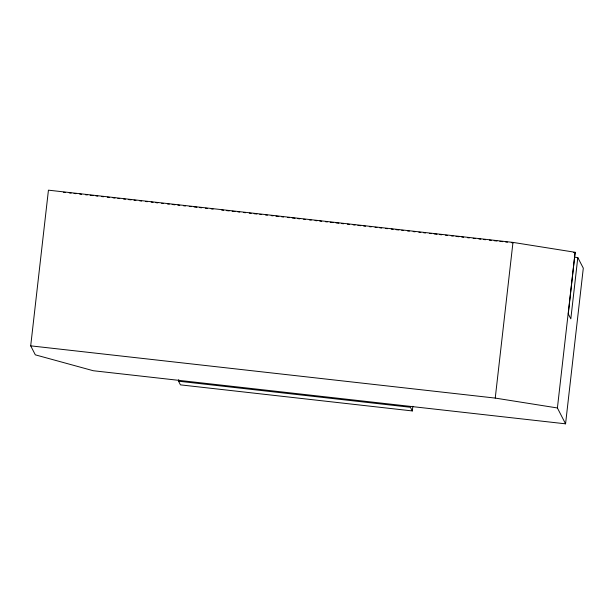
<?xml version="1.0" encoding="UTF-8"?>
<svg xmlns="http://www.w3.org/2000/svg" width="614" height="614" viewBox="0 0 614 614"><rect width="100%" height="100%" fill="white"/><g stroke="black" fill="none" stroke-linecap="round" stroke-linejoin="round"><path stroke-width="0.92" d="M577.805 257.573L583.3 268.149L565.563 423.829L93.29 370.733L35.32 354.838L30.7 345.851L48.437 190.171L512.974 242.4L575.141 252.285L568.288 313.907L570.82 318.843L577.805 257.573L574.366 257.189M412.854 406.284L412.324 410.935L180.447 384.863L178.567 381.21L178.743 379.644M565.563 423.829L557.405 407.965L495.237 398.087L512.974 242.4M557.405 407.965L575.141 252.285M63.526 192.274L65.429 192.489M69.244 192.919L71.147 193.134M74.002 193.456L75.913 193.671M79.72 194.101L81.624 194.316M85.438 194.738L87.341 194.953M90.204 195.275L93.059 195.597M95.914 195.92L97.826 196.135M101.632 196.564L103.536 196.779M107.35 197.201L109.254 197.416M113.068 197.846L114.972 198.061M117.827 198.383L119.738 198.598M123.544 199.028L125.448 199.243M128.311 199.565L131.166 199.88M134.029 200.202L135.932 200.417M139.739 200.847L141.65 201.062M145.457 201.492L147.36 201.707M151.174 202.136L153.078 202.344M155.933 202.666L157.844 202.881M161.651 203.311L163.562 203.526M167.369 203.955L169.272 204.17M172.135 204.493L174.99 204.807M177.845 205.13L179.756 205.345M183.563 205.774L185.466 205.989M189.281 206.419L191.184 206.634M194.047 206.956L196.902 207.271M199.757 207.593L201.668 207.808M205.475 208.238L207.378 208.453M211.193 208.883L213.096 209.098M221.669 210.057L223.58 210.272M226.436 210.594L229.291 210.917M232.153 211.239L235.008 211.561M237.871 211.884L239.775 212.091M243.581 212.521L245.493 212.736M249.299 213.165L251.203 213.38M254.066 213.703L256.921 214.025M259.783 214.347L261.687 214.555M265.494 214.984L267.405 215.199M271.211 215.629L273.115 215.844M275.978 216.166L278.833 216.489M281.696 216.811L283.599 217.018M287.406 217.448L289.317 217.663M292.172 217.985L295.027 218.308M297.89 218.63L299.793 218.845M303.6 219.275L305.511 219.482M309.318 219.912L311.229 220.127M315.036 220.556L316.939 220.771M319.802 221.094L321.705 221.309M325.512 221.738L327.423 221.946M330.278 222.268L333.133 222.59M335.996 222.913L338.851 223.235M341.714 223.557L343.617 223.772M347.424 224.202L349.335 224.409M353.142 224.839L355.046 225.054M357.908 225.376L360.763 225.699M363.626 226.021L365.53 226.236M369.336 226.666L371.247 226.873M375.054 227.303L376.958 227.518M379.82 227.84L381.724 228.055M385.538 228.485L387.442 228.7M391.248 229.129L393.16 229.337M396.015 229.659L398.87 229.981M401.733 230.304L403.636 230.519M407.45 230.948L409.354 231.163M413.161 231.593L415.072 231.8M418.878 232.23L420.782 232.445M423.645 232.767L425.548 232.982M429.363 233.412L431.266 233.627M434.121 233.949L436.984 234.264M439.839 234.586L441.742 234.801M445.557 235.231L447.46 235.446M451.275 235.876L453.178 236.091M456.033 236.413L458.896 236.728M461.751 237.05L463.654 237.265M467.469 237.695L469.372 237.91M473.179 238.339L475.09 238.554M478.897 238.984L480.808 239.191M483.663 239.514L485.567 239.729M489.381 240.158L491.284 240.373M494.14 240.696L497.002 241.018M499.857 241.34L502.712 241.655M505.575 241.977L507.479 242.192M511.293 242.622L513.197 242.837M573.545 252.446L575.264 252.638M30.7 345.851L495.237 398.087M178.567 381.21L410.444 407.282L412.324 410.935"/></g></svg>
